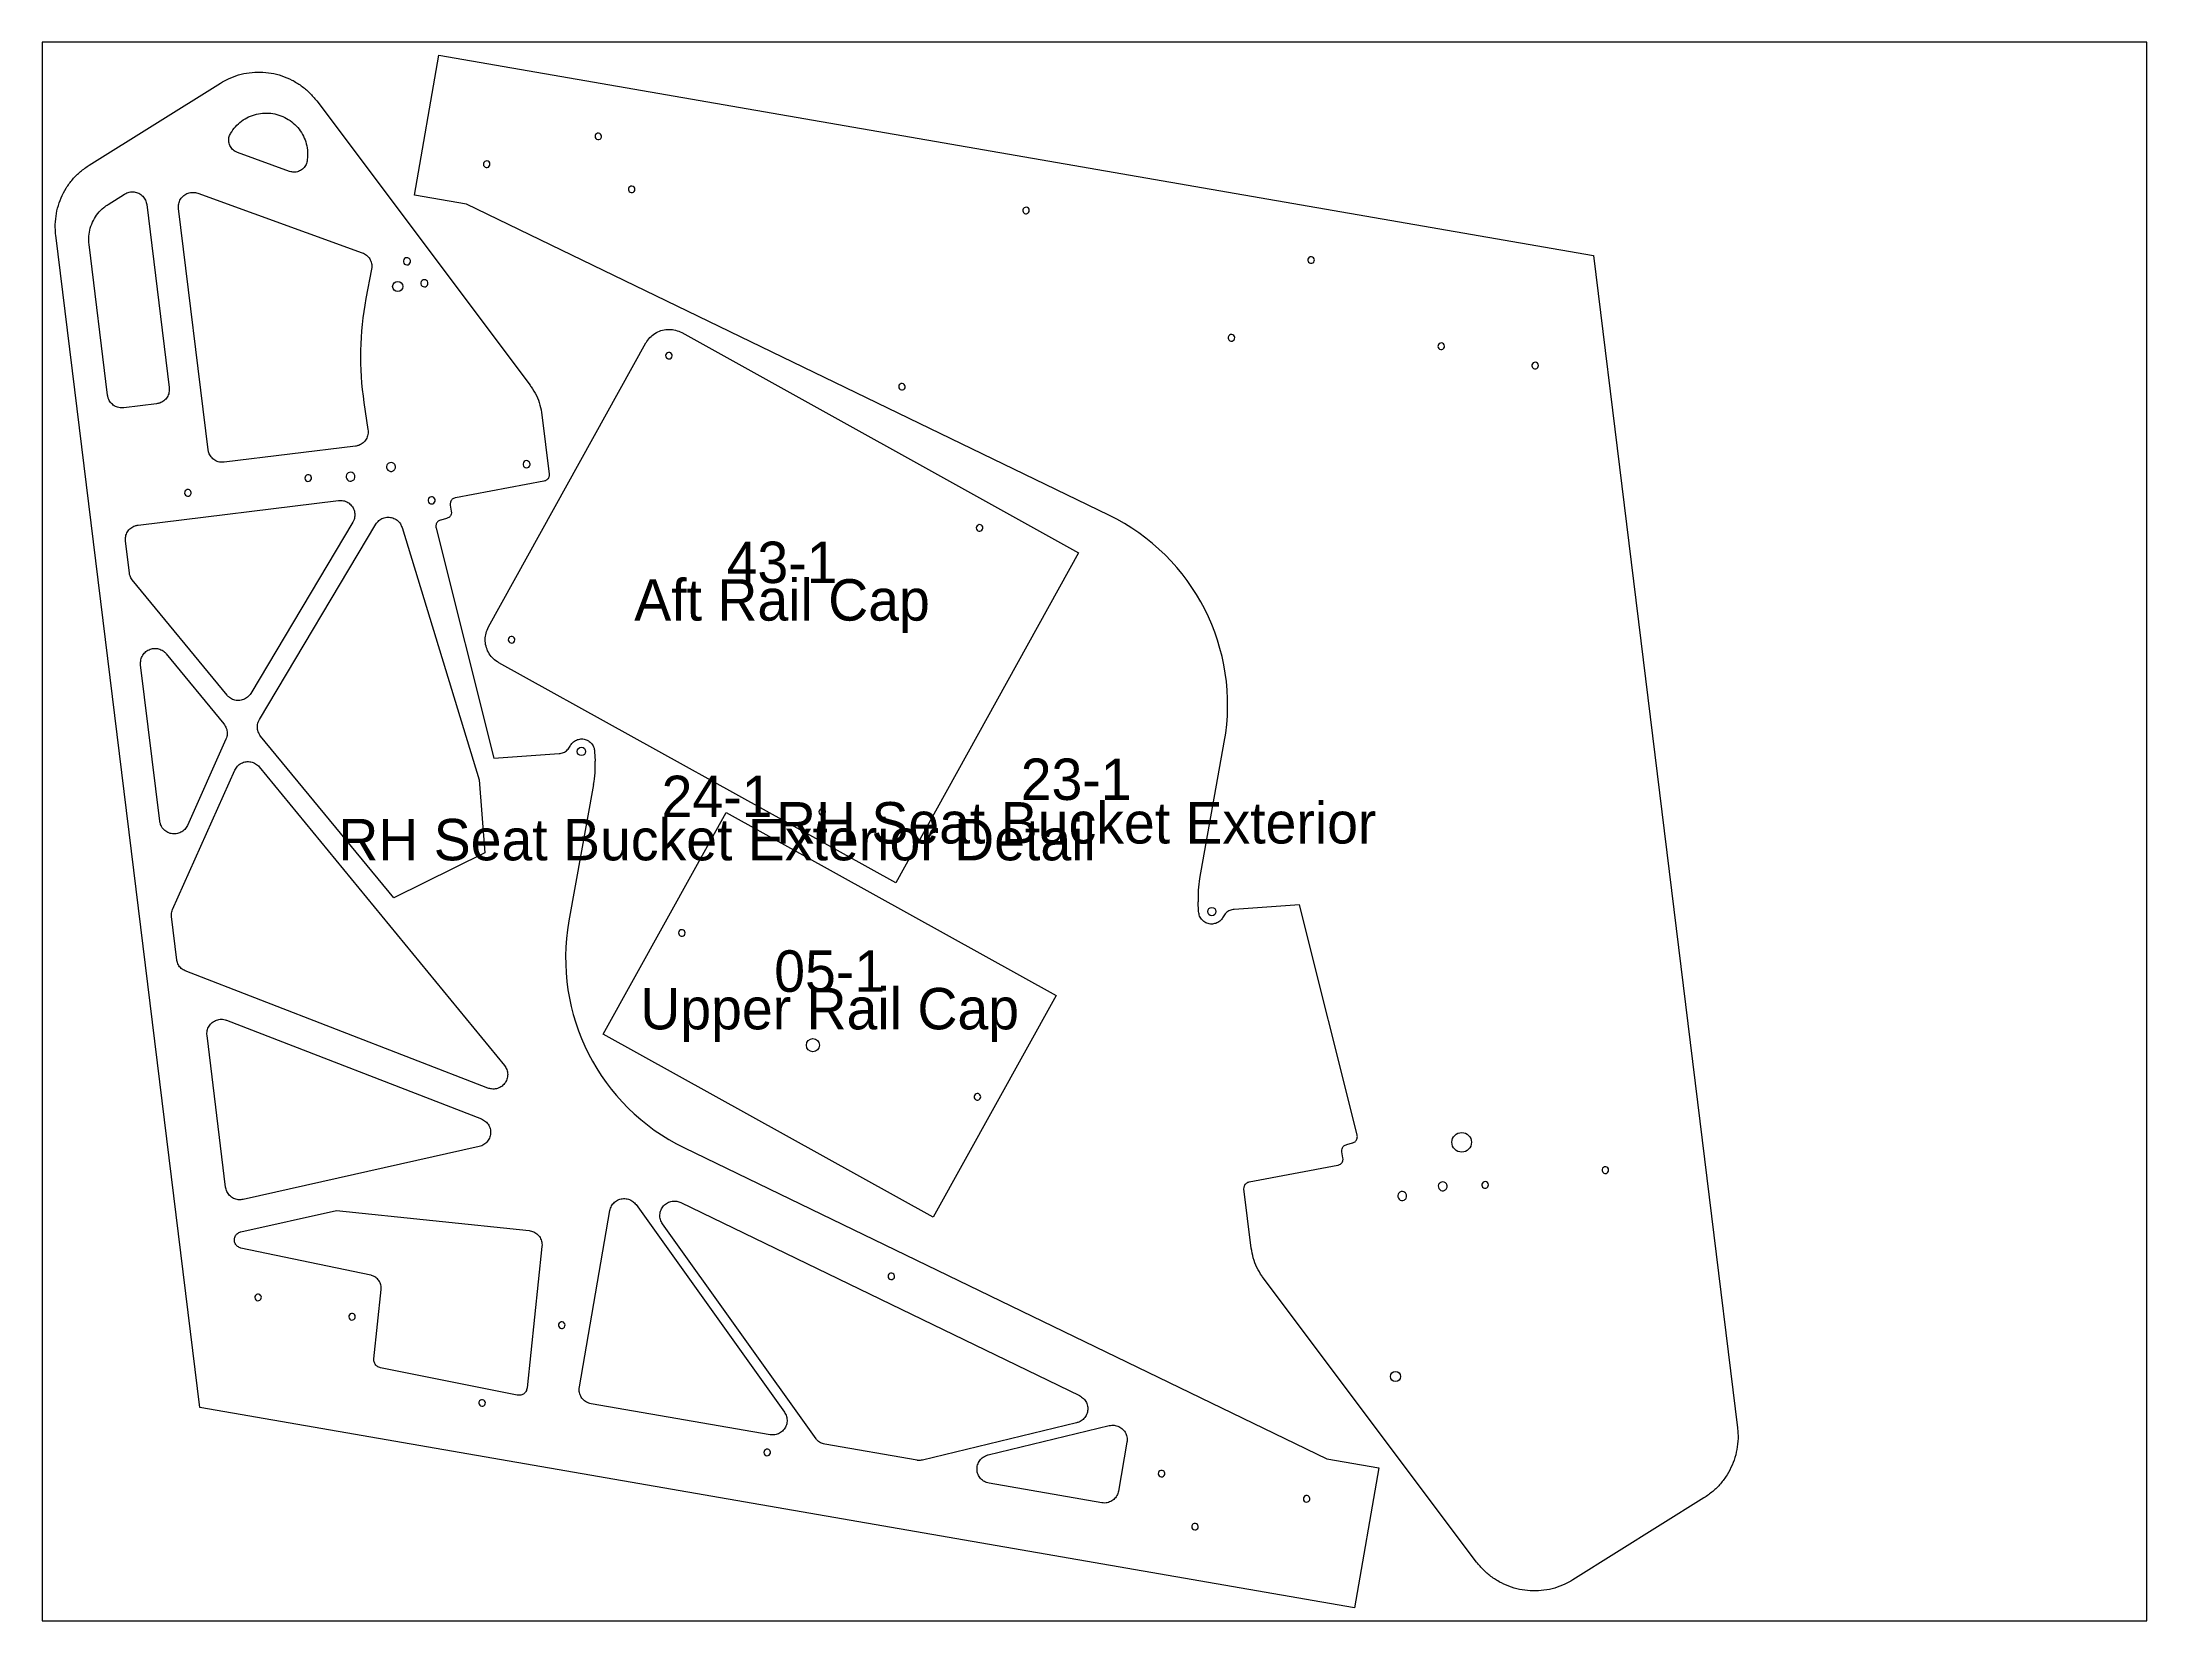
# Model space of a CAD drawing. Extents: x 0 to 40, y 0 to 30.
import ezdxf

# ---------------------------------------------------------------- set-up
doc = ezdxf.new("R2010")
doc.units = 0

msp = doc.modelspace()

# ---------------------------------------------------------------- linework, layer by layer
at = {"layer": 'Cut', "color": 5, "linetype": 'CONTINUOUS', "lineweight": 0}
for p, q in [((7.078, 27.094), (7.539, 29.75)), ((7.539, 29.75), (29.484, 25.944)), ((0.897, 27.663), (3.391, 29.222)), ((5.219, 28.881), (9.273, 23.48)), ((4.704, 27.543), (3.711, 27.903)), ((1.256, 26.917), (1.569, 27.113)), ((1.989, 26.913), (2.416, 23.434)), ((3.156, 22.255), (2.593, 26.835)), ((2.961, 27.128), (6.084, 25.997)), ((8.063, 26.923), (7.078, 27.094)), ((20.273, 21.01), (8.063, 26.923)), ((2.995, 4.056), (0.26, 26.329)), ((1.244, 23.29), (0.892, 26.154)), ((6.261, 25.686), (6.155, 25.126)), ((29.484, 25.944), (32.219, 3.671)), ((12.155, 24.479), (19.699, 20.297)), ((8.484, 18.886), (11.476, 24.284)), ((2.176, 23.127), (1.551, 23.05)), ((6.116, 23.151), (6.193, 22.636)), ((9.5, 22.915), (9.638, 21.793)), ((5.954, 22.321), (3.463, 22.016)), ((9.537, 21.655), (7.857, 21.343)), ((1.824, 20.823), (5.634, 21.291)), ((5.905, 20.876), (3.966, 17.624)), ((4.13, 17.13), (6.34, 20.837)), ((7.685, 20.945), (7.577, 20.919)), ((7.757, 21.198), (7.777, 21.09)), ((1.658, 19.912), (1.584, 20.516)), ((6.84, 20.777), (8.309, 15.98)), ((7.487, 20.767), (8.584, 16.393)), ((19.699, 20.297), (16.222, 14.025)), ((3.516, 17.59), (1.713, 19.783)), ((2.237, 15.196), (1.872, 18.169)), ((2.359, 18.378), (3.455, 17.044)), ((16.222, 14.025), (8.679, 18.207)), ((6.682, 13.737), (4.153, 16.814)), ((3.494, 16.756), (2.763, 15.117)), ((8.584, 16.393), (9.827, 16.481)), ((10.501, 16.521), (10.51, 16.334)), ((21.999, 14.106), (22.467, 16.7)), ((2.48, 13.517), (3.661, 16.165)), ((4.126, 16.227), (8.786, 10.556)), ((8.309, 15.98), (8.413, 14.597)), ((10.48, 15.894), (10.013, 13.3)), ((10.664, 11.149), (12.997, 15.358)), ((12.997, 15.358), (19.269, 11.881)), ((8.413, 14.597), (6.682, 13.737)), ((21.978, 13.479), (21.97, 13.666)), ((23.895, 13.607), (22.653, 13.519)), ((24.993, 9.233), (23.895, 13.607)), ((2.562, 12.555), (2.46, 13.384)), ((8.473, 10.124), (2.72, 12.352)), ((19.269, 11.881), (16.936, 7.672)), ((3.507, 11.414), (8.348, 9.54)), ((3.488, 8.244), (3.134, 11.123)), ((16.936, 7.672), (10.664, 11.149)), ((8.309, 9.014), (3.822, 8.008)), ((12.206, 8.99), (24.416, 3.077)), ((24.722, 8.802), (24.702, 8.91)), ((24.795, 9.055), (24.902, 9.081)), ((22.942, 8.345), (24.622, 8.657)), ((22.979, 7.085), (22.841, 8.207)), ((3.777, 7.393), (5.597, 7.801)), ((5.597, 7.801), (9.255, 7.416)), ((10.21, 4.445), (10.791, 7.797)), ((11.287, 7.91), (14.106, 3.968)), ((12.136, 7.951), (19.716, 4.28)), ((14.713, 3.457), (11.792, 7.542)), ((6.248, 6.568), (3.779, 7.085)), ((9.5, 7.113), (9.218, 4.427)), ((27.26, 1.119), (23.207, 6.52)), ((6.307, 4.981), (6.445, 6.297)), ((9.03, 4.289), (6.432, 4.81)), ((24.941, 0.25), (2.995, 4.056)), ((13.835, 3.536), (10.434, 4.126)), ((19.661, 3.764), (16.73, 3.055)), ((17.978, 3.154), (20.28, 3.711)), ((16.628, 3.052), (14.874, 3.356)), ((20.617, 3.396), (20.456, 2.468)), ((24.416, 3.077), (25.401, 2.906)), ((25.401, 2.906), (24.941, 0.25)), ((20.137, 2.243), (17.996, 2.615)), ((31.583, 2.337), (29.088, 0.778))]:
    msp.add_line(p, q, dxfattribs=at)
for centre, radius in [((6.758, 25.355), 0.0967), ((10.25, 16.521), 0.0787), ((22.23, 13.479), 0.0787), ((14.649, 10.941), 0.125), ((26.978, 9.094), 0.187), ((25.721, 4.645), 0.0967)]:
    msp.add_circle(centre, radius, dxfattribs=at)
for centre, radius, start, end in [((11.964, 24.024), 5.913, 169.2593, 188.4898), ((18.53, 17.41), 4, 349.7785, 64.1613), ((8.538, 16.244), 1.974, 349.7949, 2.6323), ((23.941, 13.756), 1.974, 169.7949, 182.6323), ((13.949, 12.59), 4, 169.7785, 244.1613)]:
    msp.add_arc(centre, radius, start, end, dxfattribs=at)
for points, knots in [([(3.391, 29.222), (3.44, 29.25), (3.549, 29.312), (3.733, 29.38), (3.937, 29.424), (4.145, 29.435), (4.353, 29.416), (4.555, 29.365), (4.748, 29.284), (4.926, 29.175), (5.087, 29.042), (5.175, 28.935), (5.219, 28.881)], [0, 0, 0, 0, 0.082803, 0.184713, 0.286624, 0.388535, 0.490446, 0.592357, 0.694268, 0.796178, 0.898089, 1, 1, 1, 1]), ([(3.581, 28.265), (3.61, 28.309), (3.669, 28.396), (3.788, 28.502), (3.923, 28.583), (4.073, 28.635), (4.23, 28.657), (4.388, 28.647), (4.54, 28.606), (4.682, 28.535), (4.807, 28.438), (4.91, 28.317), (4.987, 28.179), (5.034, 28.028), (5.052, 27.879), (5.041, 27.782), (5.036, 27.738)], [0, 0, 0, 0, 0.0722334, 0.1444667, 0.2167001, 0.2889334, 0.3611668, 0.4334001, 0.5056335, 0.5778668, 0.6501002, 0.7223335, 0.7945669, 0.8668002, 0.9390336, 1, 1, 1, 1]), ([(3.711, 27.903), (3.684, 27.916), (3.631, 27.942), (3.574, 28.013), (3.544, 28.098), (3.545, 28.188), (3.569, 28.24), (3.581, 28.265)], [0, 0, 0, 0, 0.2023, 0.404599, 0.606899, 0.809198, 1, 1, 1, 1]), ([(10.508, 28.202), (10.506, 28.216), (10.513, 28.247), (10.552, 28.275), (10.599, 28.271), (10.632, 28.236), (10.635, 28.189), (10.606, 28.151), (10.559, 28.142), (10.52, 28.164), (10.509, 28.19), (10.508, 28.202)], [0, 0, 0, 0, 0.113505, 0.22701, 0.340514, 0.454019, 0.567524, 0.681029, 0.794534, 0.908038, 1, 1, 1, 1]), ([(0.26, 26.329), (0.257, 26.363), (0.247, 26.466), (0.253, 26.64), (0.29, 26.845), (0.358, 27.043), (0.454, 27.228), (0.578, 27.396), (0.725, 27.545), (0.839, 27.624), (0.897, 27.663)], [0, 0, 0, 0, 0.065956, 0.199391, 0.332826, 0.466261, 0.599696, 0.73313, 0.866565, 1, 1, 1, 1]), ([(5.036, 27.738), (5.028, 27.709), (5.013, 27.652), (4.953, 27.583), (4.875, 27.538), (4.787, 27.522), (4.731, 27.536), (4.704, 27.543)], [0, 0, 0, 0, 0.2023, 0.404599, 0.606899, 0.809198, 1, 1, 1, 1]), ([(8.386, 27.672), (8.384, 27.687), (8.392, 27.718), (8.43, 27.745), (8.478, 27.741), (8.511, 27.707), (8.513, 27.659), (8.484, 27.622), (8.437, 27.612), (8.399, 27.635), (8.388, 27.66), (8.386, 27.672)], [0, 0, 0, 0, 0.113505, 0.22701, 0.340514, 0.454019, 0.567524, 0.681029, 0.794534, 0.908038, 1, 1, 1, 1]), ([(11.143, 27.194), (11.141, 27.209), (11.148, 27.24), (11.187, 27.267), (11.234, 27.263), (11.267, 27.229), (11.27, 27.181), (11.241, 27.144), (11.194, 27.134), (11.155, 27.157), (11.144, 27.182), (11.143, 27.194)], [0, 0, 0, 0, 0.113505, 0.22701, 0.340514, 0.454019, 0.567524, 0.681029, 0.794534, 0.908038, 1, 1, 1, 1]), ([(0.892, 26.154), (0.889, 26.206), (0.882, 26.311), (0.912, 26.467), (0.97, 26.614), (1.056, 26.747), (1.155, 26.848), (1.227, 26.897), (1.256, 26.917)], [0, 0, 0, 0, 0.176349, 0.352698, 0.529047, 0.705396, 0.881745, 1, 1, 1, 1]), ([(1.569, 27.113), (1.597, 27.127), (1.653, 27.154), (1.749, 27.158), (1.839, 27.131), (1.916, 27.076), (1.97, 27), (1.983, 26.941), (1.989, 26.913)], [0, 0, 0, 0, 0.168615, 0.337229, 0.505844, 0.674458, 0.843073, 1, 1, 1, 1]), ([(2.593, 26.835), (2.593, 26.867), (2.591, 26.929), (2.628, 27.017), (2.691, 27.088), (2.773, 27.134), (2.867, 27.15), (2.93, 27.139), (2.96, 27.128), (2.961, 27.128)], [0, 0, 0, 0, 0.165867, 0.331734, 0.497601, 0.663468, 0.829334, 0.995201, 1, 1, 1, 1]), ([(18.637, 26.792), (18.635, 26.807), (18.642, 26.838), (18.681, 26.865), (18.728, 26.861), (18.761, 26.827), (18.764, 26.779), (18.734, 26.742), (18.688, 26.732), (18.649, 26.755), (18.638, 26.78), (18.637, 26.792)], [0, 0, 0, 0, 0.113505, 0.22701, 0.340514, 0.454019, 0.567524, 0.681029, 0.794534, 0.908038, 1, 1, 1, 1]), ([(6.084, 25.997), (6.112, 25.983), (6.169, 25.956), (6.23, 25.883), (6.265, 25.796), (6.268, 25.727), (6.262, 25.691), (6.261, 25.686)], [0, 0, 0, 0, 0.2398458, 0.4796917, 0.7195375, 0.9593834, 1, 1, 1, 1]), ([(7, 25.843), (7.002, 25.828), (6.995, 25.796), (6.956, 25.765), (6.907, 25.766), (6.869, 25.798), (6.86, 25.846), (6.884, 25.89), (6.929, 25.908), (6.976, 25.894), (6.997, 25.864), (7, 25.846), (7, 25.843)], [0, 0, 0, 0, 0.1088035, 0.2176071, 0.3264106, 0.4352142, 0.5440177, 0.6528213, 0.7616248, 0.8704284, 0.9792319, 1, 1, 1, 1]), ([(24.056, 25.852), (24.054, 25.867), (24.061, 25.898), (24.1, 25.925), (24.147, 25.921), (24.18, 25.887), (24.183, 25.839), (24.153, 25.802), (24.107, 25.793), (24.068, 25.815), (24.057, 25.84), (24.056, 25.852)], [0, 0, 0, 0, 0.113505, 0.22701, 0.340514, 0.454019, 0.567524, 0.681029, 0.794534, 0.908038, 1, 1, 1, 1]), ([(7.333, 25.425), (7.335, 25.41), (7.328, 25.378), (7.289, 25.347), (7.24, 25.348), (7.202, 25.38), (7.193, 25.428), (7.216, 25.472), (7.262, 25.49), (7.309, 25.476), (7.329, 25.446), (7.333, 25.428), (7.333, 25.425)], [0, 0, 0, 0, 0.108804, 0.217607, 0.326411, 0.435214, 0.544018, 0.652821, 0.761625, 0.870428, 0.979232, 1, 1, 1, 1]), ([(11.476, 24.284), (11.481, 24.293), (11.507, 24.338), (11.569, 24.411), (11.671, 24.485), (11.789, 24.531), (11.915, 24.546), (12.041, 24.532), (12.117, 24.496), (12.155, 24.479)], [0, 0, 0, 0, 0.040784, 0.200653, 0.360523, 0.520392, 0.680261, 0.840131, 1, 1, 1, 1]), ([(22.541, 24.373), (22.54, 24.388), (22.547, 24.419), (22.586, 24.446), (22.633, 24.442), (22.666, 24.408), (22.668, 24.36), (22.639, 24.323), (22.592, 24.313), (22.554, 24.336), (22.543, 24.361), (22.541, 24.373)], [0, 0, 0, 0, 0.113505, 0.22701, 0.340514, 0.454019, 0.567524, 0.681029, 0.794534, 0.908038, 1, 1, 1, 1]), ([(11.883, 23.987), (11.87, 23.994), (11.849, 24.018), (11.849, 24.066), (11.881, 24.101), (11.928, 24.108), (11.968, 24.082), (11.981, 24.036), (11.961, 23.993), (11.92, 23.975), (11.893, 23.981), (11.883, 23.987)], [0, 0, 0, 0, 0.113505, 0.22701, 0.340514, 0.454019, 0.567524, 0.681029, 0.794534, 0.908038, 1, 1, 1, 1]), ([(26.527, 24.213), (26.525, 24.227), (26.532, 24.258), (26.571, 24.286), (26.618, 24.282), (26.651, 24.247), (26.654, 24.2), (26.625, 24.162), (26.578, 24.153), (26.539, 24.175), (26.528, 24.201), (26.527, 24.213)], [0, 0, 0, 0, 0.113505, 0.22701, 0.340514, 0.454019, 0.567524, 0.681029, 0.794534, 0.908038, 1, 1, 1, 1]), ([(28.313, 23.847), (28.311, 23.861), (28.318, 23.892), (28.357, 23.92), (28.404, 23.915), (28.437, 23.881), (28.44, 23.834), (28.41, 23.796), (28.364, 23.787), (28.325, 23.809), (28.314, 23.835), (28.313, 23.847)], [0, 0, 0, 0, 0.113505, 0.22701, 0.340514, 0.454019, 0.567524, 0.681029, 0.794534, 0.908038, 1, 1, 1, 1]), ([(1.551, 23.05), (1.52, 23.049), (1.457, 23.048), (1.369, 23.085), (1.299, 23.147), (1.257, 23.22), (1.247, 23.27), (1.244, 23.29)], [0, 0, 0, 0, 0.21539, 0.43078, 0.64617, 0.86156, 1, 1, 1, 1]), ([(2.416, 23.434), (2.417, 23.403), (2.418, 23.34), (2.381, 23.252), (2.319, 23.182), (2.246, 23.14), (2.196, 23.131), (2.176, 23.127)], [0, 0, 0, 0, 0.21539, 0.43078, 0.64617, 0.86156, 1, 1, 1, 1]), ([(9.273, 23.48), (9.28, 23.47), (9.326, 23.409), (9.397, 23.286), (9.468, 23.106), (9.49, 22.979), (9.5, 22.915)], [0, 0, 0, 0, 0.060779, 0.373853, 0.686926, 1, 1, 1, 1]), ([(16.279, 23.445), (16.277, 23.459), (16.284, 23.49), (16.323, 23.518), (16.37, 23.514), (16.403, 23.479), (16.406, 23.432), (16.377, 23.394), (16.33, 23.385), (16.291, 23.407), (16.28, 23.433), (16.279, 23.445)], [0, 0, 0, 0, 0.113505, 0.22701, 0.340514, 0.454019, 0.567524, 0.681029, 0.794534, 0.908038, 1, 1, 1, 1]), ([(6.193, 22.636), (6.195, 22.605), (6.198, 22.542), (6.163, 22.453), (6.102, 22.381), (6.028, 22.336), (5.976, 22.326), (5.954, 22.321)], [0, 0, 0, 0, 0.21186, 0.423721, 0.635581, 0.847442, 1, 1, 1, 1]), ([(3.463, 22.016), (3.432, 22.015), (3.369, 22.013), (3.281, 22.051), (3.211, 22.113), (3.169, 22.186), (3.159, 22.236), (3.156, 22.255)], [0, 0, 0, 0, 0.21539, 0.43078, 0.64617, 0.86156, 1, 1, 1, 1]), ([(6.715, 21.937), (6.717, 21.92), (6.711, 21.884), (6.672, 21.846), (6.618, 21.837), (6.569, 21.861), (6.543, 21.908), (6.548, 21.962), (6.584, 22.003), (6.637, 22.016), (6.688, 21.997), (6.71, 21.962), (6.715, 21.941), (6.715, 21.937)], [0, 0, 0, 0, 0.097366, 0.194733, 0.292099, 0.389465, 0.486832, 0.584198, 0.681565, 0.778931, 0.876297, 0.973664, 1, 1, 1, 1]), ([(9.274, 21.987), (9.276, 21.972), (9.269, 21.94), (9.23, 21.909), (9.18, 21.91), (9.143, 21.942), (9.134, 21.99), (9.157, 22.034), (9.203, 22.052), (9.25, 22.038), (9.27, 22.008), (9.273, 21.99), (9.274, 21.987)], [0, 0, 0, 0, 0.108804, 0.217607, 0.326411, 0.435214, 0.544018, 0.652821, 0.761625, 0.870428, 0.979232, 1, 1, 1, 1]), ([(5.119, 21.723), (5.12, 21.708), (5.113, 21.677), (5.074, 21.65), (5.027, 21.654), (4.994, 21.688), (4.992, 21.736), (5.021, 21.773), (5.067, 21.783), (5.106, 21.76), (5.117, 21.735), (5.119, 21.723)], [0, 0, 0, 0, 0.113505, 0.22701, 0.340514, 0.454019, 0.567524, 0.681029, 0.794534, 0.908038, 1, 1, 1, 1]), ([(5.946, 21.753), (5.948, 21.736), (5.942, 21.7), (5.903, 21.662), (5.849, 21.653), (5.8, 21.677), (5.774, 21.724), (5.779, 21.778), (5.815, 21.819), (5.867, 21.833), (5.918, 21.813), (5.941, 21.779), (5.946, 21.758), (5.946, 21.753)], [0, 0, 0, 0, 0.097366, 0.194733, 0.292099, 0.389465, 0.486832, 0.584198, 0.681565, 0.778931, 0.876297, 0.973664, 1, 1, 1, 1]), ([(9.638, 21.793), (9.638, 21.772), (9.637, 21.73), (9.597, 21.676), (9.557, 21.662), (9.537, 21.655)], [0, 0, 0, 0, 0.333149, 0.666574, 1, 1, 1, 1]), ([(2.833, 21.442), (2.834, 21.428), (2.827, 21.397), (2.788, 21.369), (2.741, 21.373), (2.708, 21.408), (2.706, 21.455), (2.735, 21.493), (2.781, 21.502), (2.82, 21.48), (2.831, 21.454), (2.833, 21.442)], [0, 0, 0, 0, 0.113505, 0.22701, 0.340514, 0.454019, 0.567524, 0.681029, 0.794534, 0.908038, 1, 1, 1, 1]), ([(5.634, 21.291), (5.666, 21.291), (5.728, 21.293), (5.816, 21.255), (5.887, 21.193), (5.933, 21.11), (5.949, 21.017), (5.936, 20.936), (5.913, 20.892), (5.905, 20.876)], [0, 0, 0, 0, 0.151693, 0.303385, 0.455078, 0.60677, 0.758463, 0.910156, 1, 1, 1, 1]), ([(7.47, 21.301), (7.472, 21.286), (7.465, 21.254), (7.426, 21.223), (7.377, 21.224), (7.339, 21.256), (7.33, 21.304), (7.353, 21.348), (7.399, 21.366), (7.446, 21.352), (7.466, 21.322), (7.47, 21.304), (7.47, 21.301)], [0, 0, 0, 0, 0.108804, 0.217607, 0.326411, 0.435214, 0.544018, 0.652821, 0.761625, 0.870428, 0.979232, 1, 1, 1, 1]), ([(7.857, 21.343), (7.855, 21.343), (7.832, 21.338), (7.792, 21.316), (7.755, 21.261), (7.756, 21.219), (7.757, 21.198)], [0, 0, 0, 0, 0.039174, 0.35945, 0.679725, 1, 1, 1, 1]), ([(1.584, 20.516), (1.584, 20.547), (1.582, 20.609), (1.619, 20.697), (1.682, 20.768), (1.755, 20.81), (1.805, 20.819), (1.824, 20.823)], [0, 0, 0, 0, 0.21539, 0.43078, 0.64617, 0.86156, 1, 1, 1, 1]), ([(6.34, 20.837), (6.359, 20.862), (6.396, 20.913), (6.479, 20.959), (6.572, 20.977), (6.665, 20.963), (6.749, 20.918), (6.81, 20.853), (6.831, 20.8), (6.84, 20.777)], [0, 0, 0, 0, 0.146692, 0.293384, 0.440076, 0.586767, 0.733459, 0.880151, 1, 1, 1, 1]), ([(7.577, 20.919), (7.575, 20.918), (7.552, 20.912), (7.514, 20.887), (7.48, 20.83), (7.484, 20.788), (7.487, 20.767)], [0, 0, 0, 0, 0.039174, 0.35945, 0.679725, 1, 1, 1, 1]), ([(7.777, 21.09), (7.778, 21.068), (7.779, 21.026), (7.743, 20.97), (7.704, 20.954), (7.685, 20.945)], [0, 0, 0, 0, 0.332753, 0.666377, 1, 1, 1, 1]), ([(17.786, 20.714), (17.774, 20.722), (17.753, 20.746), (17.753, 20.793), (17.784, 20.829), (17.832, 20.835), (17.871, 20.81), (17.885, 20.764), (17.865, 20.721), (17.824, 20.702), (17.797, 20.708), (17.786, 20.714)], [0, 0, 0, 0, 0.113505, 0.22701, 0.340514, 0.454019, 0.567524, 0.681029, 0.794534, 0.908038, 1, 1, 1, 1]), ([(1.713, 19.783), (1.697, 19.808), (1.67, 19.848), (1.662, 19.894), (1.658, 19.912)], [0, 0, 0, 0, 0.627513, 1, 1, 1, 1]), ([(8.679, 18.207), (8.67, 18.212), (8.624, 18.238), (8.551, 18.3), (8.477, 18.402), (8.431, 18.52), (8.416, 18.646), (8.431, 18.772), (8.466, 18.848), (8.484, 18.886)], [0, 0, 0, 0, 0.040784, 0.200653, 0.360523, 0.520392, 0.680261, 0.840131, 1, 1, 1, 1]), ([(1.872, 18.169), (1.872, 18.201), (1.87, 18.263), (1.908, 18.351), (1.97, 18.422), (2.052, 18.468), (2.146, 18.484), (2.239, 18.468), (2.312, 18.428), (2.346, 18.392), (2.359, 18.378)], [0, 0, 0, 0, 0.131364, 0.262727, 0.394091, 0.525454, 0.656818, 0.788181, 0.919545, 1, 1, 1, 1]), ([(8.891, 18.589), (8.878, 18.597), (8.857, 18.621), (8.858, 18.668), (8.889, 18.704), (8.936, 18.71), (8.976, 18.684), (8.989, 18.639), (8.969, 18.596), (8.928, 18.577), (8.901, 18.583), (8.891, 18.589)], [0, 0, 0, 0, 0.113505, 0.22701, 0.340514, 0.454019, 0.567524, 0.681029, 0.794534, 0.908038, 1, 1, 1, 1]), ([(3.966, 17.624), (3.947, 17.599), (3.91, 17.548), (3.827, 17.502), (3.734, 17.484), (3.641, 17.498), (3.565, 17.537), (3.53, 17.575), (3.516, 17.59)], [0, 0, 0, 0, 0.176588, 0.353176, 0.529763, 0.706351, 0.882939, 1, 1, 1, 1]), ([(3.455, 17.044), (3.473, 17.018), (3.507, 16.966), (3.523, 16.871), (3.512, 16.801), (3.497, 16.764), (3.494, 16.756)], [0, 0, 0, 0, 0.305496, 0.610993, 0.916489, 1, 1, 1, 1]), ([(4.153, 16.814), (4.136, 16.84), (4.101, 16.892), (4.086, 16.986), (4.098, 17.068), (4.121, 17.113), (4.13, 17.13)], [0, 0, 0, 0, 0.276047, 0.552094, 0.828141, 1, 1, 1, 1]), ([(9.827, 16.481), (9.854, 16.486), (9.91, 16.496), (9.986, 16.545), (10.017, 16.595), (10.033, 16.62)], [0, 0, 0, 0, 0.31828, 0.65914, 1, 1, 1, 1]), ([(10.033, 16.62), (10.048, 16.644), (10.078, 16.692), (10.152, 16.744), (10.21, 16.754), (10.239, 16.759)], [0, 0, 0, 0, 0.317553, 0.658776, 1, 1, 1, 1]), ([(10.239, 16.759), (10.252, 16.759), (10.294, 16.759), (10.364, 16.738), (10.436, 16.685), (10.488, 16.609), (10.497, 16.551), (10.501, 16.521)], [0, 0, 0, 0, 0.095903, 0.321927, 0.547951, 0.773976, 1, 1, 1, 1]), ([(3.661, 16.165), (3.677, 16.192), (3.708, 16.246), (3.785, 16.302), (3.875, 16.331), (3.969, 16.328), (4.058, 16.293), (4.106, 16.252), (4.126, 16.228), (4.126, 16.227)], [0, 0, 0, 0, 0.166396, 0.332792, 0.499188, 0.665584, 0.831979, 0.998375, 1, 1, 1, 1]), ([(14.795, 15.317), (14.782, 15.324), (14.761, 15.348), (14.761, 15.396), (14.793, 15.431), (14.84, 15.438), (14.88, 15.412), (14.893, 15.366), (14.873, 15.323), (14.832, 15.305), (14.805, 15.311), (14.795, 15.317)], [0, 0, 0, 0, 0.113505, 0.22701, 0.340514, 0.454019, 0.567524, 0.681029, 0.794534, 0.908038, 1, 1, 1, 1]), ([(2.763, 15.117), (2.747, 15.09), (2.716, 15.036), (2.639, 14.98), (2.549, 14.951), (2.454, 14.954), (2.366, 14.989), (2.295, 15.05), (2.251, 15.124), (2.241, 15.175), (2.237, 15.196)], [0, 0, 0, 0, 0.130162, 0.260325, 0.390487, 0.52065, 0.650812, 0.780975, 0.911137, 1, 1, 1, 1]), ([(2.46, 13.384), (2.459, 13.414), (2.458, 13.46), (2.474, 13.502), (2.48, 13.517)], [0, 0, 0, 0, 0.655053, 1, 1, 1, 1]), ([(22.24, 13.241), (22.227, 13.241), (22.185, 13.241), (22.115, 13.262), (22.043, 13.315), (21.992, 13.391), (21.983, 13.449), (21.978, 13.479)], [0, 0, 0, 0, 0.095903, 0.321927, 0.547951, 0.773976, 1, 1, 1, 1]), ([(22.446, 13.38), (22.432, 13.356), (22.401, 13.308), (22.328, 13.256), (22.269, 13.246), (22.24, 13.241)], [0, 0, 0, 0, 0.317553, 0.658776, 1, 1, 1, 1]), ([(22.653, 13.519), (22.625, 13.514), (22.569, 13.504), (22.494, 13.455), (22.462, 13.405), (22.446, 13.38)], [0, 0, 0, 0, 0.31828, 0.65914, 1, 1, 1, 1]), ([(12.189, 13.126), (12.202, 13.119), (12.223, 13.095), (12.222, 13.048), (12.191, 13.012), (12.144, 13.005), (12.104, 13.031), (12.091, 13.077), (12.111, 13.12), (12.151, 13.138), (12.179, 13.132), (12.189, 13.126)], [0, 0, 0, 0, 0.113505, 0.22701, 0.340514, 0.454019, 0.567524, 0.681029, 0.794534, 0.908038, 1, 1, 1, 1]), ([(2.72, 12.352), (2.693, 12.366), (2.64, 12.393), (2.585, 12.465), (2.566, 12.523), (2.562, 12.554), (2.562, 12.555)], [0, 0, 0, 0, 0.329306, 0.658612, 0.987917, 1, 1, 1, 1]), ([(3.134, 11.123), (3.133, 11.155), (3.132, 11.217), (3.169, 11.305), (3.232, 11.376), (3.314, 11.422), (3.407, 11.438), (3.473, 11.427), (3.505, 11.415), (3.507, 11.414)], [0, 0, 0, 0, 0.164101, 0.328203, 0.492304, 0.656405, 0.820506, 0.984608, 1, 1, 1, 1]), ([(8.786, 10.556), (8.803, 10.53), (8.838, 10.478), (8.853, 10.384), (8.839, 10.291), (8.794, 10.208), (8.724, 10.144), (8.636, 10.108), (8.549, 10.102), (8.496, 10.117), (8.473, 10.124)], [0, 0, 0, 0, 0.128764, 0.257529, 0.386293, 0.515058, 0.643822, 0.772587, 0.901351, 1, 1, 1, 1]), ([(17.805, 10.013), (17.818, 10.006), (17.839, 9.982), (17.838, 9.934), (17.807, 9.899), (17.76, 9.892), (17.72, 9.918), (17.707, 9.964), (17.727, 10.007), (17.768, 10.025), (17.795, 10.019), (17.805, 10.013)], [0, 0, 0, 0, 0.113505, 0.22701, 0.340514, 0.454019, 0.567524, 0.681029, 0.794534, 0.908038, 1, 1, 1, 1]), ([(8.348, 9.54), (8.376, 9.525), (8.432, 9.497), (8.492, 9.423), (8.525, 9.335), (8.526, 9.24), (8.496, 9.15), (8.438, 9.076), (8.371, 9.031), (8.325, 9.018), (8.309, 9.014)], [0, 0, 0, 0, 0.132607, 0.265213, 0.39782, 0.530427, 0.663034, 0.79564, 0.928247, 1, 1, 1, 1]), ([(24.902, 9.081), (24.904, 9.082), (24.927, 9.088), (24.966, 9.113), (24.999, 9.17), (24.995, 9.212), (24.993, 9.233)], [0, 0, 0, 0, 0.039174, 0.35945, 0.679725, 1, 1, 1, 1]), ([(24.622, 8.657), (24.625, 8.657), (24.647, 8.662), (24.688, 8.684), (24.725, 8.739), (24.723, 8.781), (24.722, 8.802)], [0, 0, 0, 0, 0.039174, 0.35945, 0.679725, 1, 1, 1, 1]), ([(24.702, 8.91), (24.701, 8.932), (24.7, 8.974), (24.736, 9.03), (24.775, 9.046), (24.795, 9.055)], [0, 0, 0, 0, 0.332753, 0.666377, 1, 1, 1, 1]), ([(29.647, 8.558), (29.645, 8.572), (29.652, 8.603), (29.691, 8.631), (29.738, 8.627), (29.771, 8.592), (29.774, 8.545), (29.745, 8.507), (29.698, 8.498), (29.659, 8.52), (29.648, 8.546), (29.647, 8.558)], [0, 0, 0, 0, 0.113505, 0.22701, 0.340514, 0.454019, 0.567524, 0.681029, 0.794534, 0.908038, 1, 1, 1, 1]), ([(3.822, 8.008), (3.791, 8.004), (3.729, 7.997), (3.637, 8.025), (3.561, 8.08), (3.507, 8.156), (3.494, 8.215), (3.488, 8.244)], [0, 0, 0, 0, 0.2027692, 0.4055385, 0.6083077, 0.811077, 1, 1, 1, 1]), ([(10.791, 7.797), (10.799, 7.827), (10.816, 7.887), (10.877, 7.96), (10.957, 8.01), (11.05, 8.03), (11.144, 8.018), (11.228, 7.978), (11.268, 7.932), (11.287, 7.91)], [0, 0, 0, 0, 0.144076, 0.288152, 0.432227, 0.576303, 0.720379, 0.864455, 1, 1, 1, 1]), ([(22.841, 8.207), (22.842, 8.228), (22.843, 8.27), (22.883, 8.324), (22.922, 8.338), (22.942, 8.345)], [0, 0, 0, 0, 0.333149, 0.666574, 1, 1, 1, 1]), ([(25.932, 8.084), (25.934, 8.067), (25.928, 8.031), (25.889, 7.993), (25.835, 7.984), (25.786, 8.008), (25.76, 8.055), (25.765, 8.11), (25.801, 8.151), (25.854, 8.164), (25.904, 8.144), (25.927, 8.11), (25.932, 8.089), (25.932, 8.084)], [0, 0, 0, 0, 0.097366, 0.194733, 0.292099, 0.389465, 0.486832, 0.584198, 0.681565, 0.778931, 0.876297, 0.973664, 1, 1, 1, 1]), ([(26.702, 8.268), (26.704, 8.251), (26.697, 8.215), (26.658, 8.177), (26.605, 8.168), (26.556, 8.192), (26.529, 8.239), (26.535, 8.293), (26.57, 8.334), (26.623, 8.347), (26.674, 8.328), (26.697, 8.293), (26.701, 8.272), (26.702, 8.268)], [0, 0, 0, 0, 0.097366, 0.194733, 0.292099, 0.389465, 0.486832, 0.584198, 0.681565, 0.778931, 0.876297, 0.973664, 1, 1, 1, 1]), ([(27.361, 8.277), (27.359, 8.292), (27.366, 8.323), (27.405, 8.35), (27.452, 8.346), (27.485, 8.312), (27.488, 8.264), (27.459, 8.227), (27.412, 8.217), (27.373, 8.24), (27.362, 8.265), (27.361, 8.277)], [0, 0, 0, 0, 0.113505, 0.22701, 0.340514, 0.454019, 0.567524, 0.681029, 0.794534, 0.908038, 1, 1, 1, 1]), ([(11.792, 7.542), (11.776, 7.569), (11.745, 7.623), (11.736, 7.719), (11.757, 7.81), (11.807, 7.891), (11.882, 7.949), (11.971, 7.98), (12.06, 7.98), (12.113, 7.96), (12.136, 7.951)], [0, 0, 0, 0, 0.128058, 0.256117, 0.384175, 0.512234, 0.640292, 0.768351, 0.896409, 1, 1, 1, 1]), ([(3.779, 7.085), (3.756, 7.093), (3.712, 7.109), (3.666, 7.166), (3.648, 7.236), (3.663, 7.307), (3.707, 7.364), (3.751, 7.387), (3.775, 7.393), (3.777, 7.393)], [0, 0, 0, 0, 0.165074, 0.330148, 0.495222, 0.660296, 0.825371, 0.990445, 1, 1, 1, 1]), ([(9.255, 7.416), (9.285, 7.41), (9.346, 7.397), (9.424, 7.341), (9.478, 7.265), (9.503, 7.184), (9.501, 7.133), (9.5, 7.113)], [0, 0, 0, 0, 0.21539, 0.43078, 0.64617, 0.86156, 1, 1, 1, 1]), ([(23.207, 6.52), (23.199, 6.53), (23.154, 6.591), (23.083, 6.714), (23.011, 6.894), (22.99, 7.021), (22.979, 7.085)], [0, 0, 0, 0, 0.060779, 0.373853, 0.686926, 1, 1, 1, 1]), ([(6.445, 6.297), (6.445, 6.327), (6.445, 6.386), (6.406, 6.469), (6.343, 6.532), (6.284, 6.56), (6.252, 6.567), (6.248, 6.568)], [0, 0, 0, 0, 0.241909, 0.483818, 0.725727, 0.967636, 1, 1, 1, 1]), ([(16.2, 6.555), (16.202, 6.541), (16.195, 6.51), (16.156, 6.482), (16.109, 6.486), (16.076, 6.521), (16.074, 6.568), (16.103, 6.606), (16.149, 6.615), (16.188, 6.593), (16.199, 6.567), (16.2, 6.555)], [0, 0, 0, 0, 0.113505, 0.22701, 0.340514, 0.454019, 0.567524, 0.681029, 0.794534, 0.908038, 1, 1, 1, 1]), ([(4.167, 6.153), (4.168, 6.139), (4.161, 6.108), (4.122, 6.08), (4.075, 6.085), (4.042, 6.119), (4.04, 6.166), (4.069, 6.204), (4.115, 6.213), (4.154, 6.191), (4.165, 6.165), (4.167, 6.153)], [0, 0, 0, 0, 0.113505, 0.22701, 0.340514, 0.454019, 0.567524, 0.681029, 0.794534, 0.908038, 1, 1, 1, 1]), ([(5.952, 5.787), (5.954, 5.773), (5.947, 5.742), (5.908, 5.714), (5.861, 5.718), (5.828, 5.753), (5.825, 5.8), (5.855, 5.838), (5.901, 5.847), (5.94, 5.825), (5.951, 5.799), (5.952, 5.787)], [0, 0, 0, 0, 0.113505, 0.22701, 0.340514, 0.454019, 0.567524, 0.681029, 0.794534, 0.908038, 1, 1, 1, 1]), ([(9.938, 5.627), (9.94, 5.612), (9.932, 5.581), (9.894, 5.554), (9.847, 5.558), (9.814, 5.592), (9.811, 5.64), (9.84, 5.677), (9.887, 5.687), (9.926, 5.664), (9.937, 5.639), (9.938, 5.627)], [0, 0, 0, 0, 0.113505, 0.22701, 0.340514, 0.454019, 0.567524, 0.681029, 0.794534, 0.908038, 1, 1, 1, 1]), ([(6.432, 4.81), (6.41, 4.817), (6.365, 4.833), (6.319, 4.89), (6.304, 4.943), (6.306, 4.974), (6.307, 4.981)], [0, 0, 0, 0, 0.303059, 0.606119, 0.909178, 1, 1, 1, 1]), ([(9.218, 4.427), (9.212, 4.404), (9.201, 4.358), (9.149, 4.307), (9.087, 4.283), (9.047, 4.287), (9.03, 4.289)], [0, 0, 0, 0, 0.26913, 0.53826, 0.807391, 1, 1, 1, 1]), ([(10.434, 4.126), (10.404, 4.134), (10.344, 4.151), (10.27, 4.212), (10.221, 4.292), (10.202, 4.374), (10.208, 4.425), (10.21, 4.445)], [0, 0, 0, 0, 0.21539, 0.43078, 0.64617, 0.86156, 1, 1, 1, 1]), ([(8.424, 4.148), (8.425, 4.133), (8.418, 4.102), (8.379, 4.075), (8.332, 4.079), (8.299, 4.113), (8.297, 4.161), (8.326, 4.198), (8.373, 4.207), (8.411, 4.185), (8.422, 4.16), (8.424, 4.148)], [0, 0, 0, 0, 0.113505, 0.22701, 0.340514, 0.454019, 0.567524, 0.681029, 0.794534, 0.908038, 1, 1, 1, 1]), ([(19.716, 4.28), (19.743, 4.263), (19.796, 4.231), (19.85, 4.152), (19.876, 4.061), (19.87, 3.966), (19.832, 3.879), (19.769, 3.81), (19.706, 3.776), (19.669, 3.766), (19.661, 3.764)], [0, 0, 0, 0, 0.137938, 0.275875, 0.413813, 0.551751, 0.689688, 0.827626, 0.965564, 1, 1, 1, 1]), ([(14.106, 3.968), (14.121, 3.941), (14.153, 3.887), (14.162, 3.792), (14.141, 3.7), (14.09, 3.62), (14.016, 3.562), (13.927, 3.529), (13.865, 3.534), (13.835, 3.536)], [0, 0, 0, 0, 0.143211, 0.286422, 0.429633, 0.572845, 0.716056, 0.859267, 1, 1, 1, 1]), ([(20.28, 3.711), (20.311, 3.715), (20.373, 3.724), (20.465, 3.697), (20.542, 3.643), (20.597, 3.566), (20.624, 3.48), (20.619, 3.422), (20.617, 3.396)], [0, 0, 0, 0, 0.17093, 0.34186, 0.51279, 0.68372, 0.85465, 1, 1, 1, 1]), ([(32.219, 3.671), (32.222, 3.637), (32.233, 3.534), (32.227, 3.36), (32.19, 3.155), (32.122, 2.957), (32.025, 2.772), (31.901, 2.604), (31.754, 2.455), (31.64, 2.376), (31.583, 2.337)], [0, 0, 0, 0, 0.065956, 0.199391, 0.332826, 0.466261, 0.599696, 0.73313, 0.866565, 1, 1, 1, 1]), ([(13.843, 3.208), (13.844, 3.193), (13.837, 3.162), (13.799, 3.135), (13.751, 3.139), (13.718, 3.173), (13.716, 3.221), (13.745, 3.258), (13.792, 3.268), (13.83, 3.245), (13.841, 3.22), (13.843, 3.208)], [0, 0, 0, 0, 0.113505, 0.22701, 0.340514, 0.454019, 0.567524, 0.681029, 0.794534, 0.908038, 1, 1, 1, 1]), ([(14.874, 3.356), (14.845, 3.364), (14.788, 3.38), (14.738, 3.424), (14.717, 3.452), (14.713, 3.457)], [0, 0, 0, 0, 0.45648, 0.912959, 1, 1, 1, 1]), ([(16.73, 3.055), (16.7, 3.051), (16.666, 3.046), (16.633, 3.051), (16.628, 3.052)], [0, 0, 0, 0, 0.8684689, 1, 1, 1, 1]), ([(17.996, 2.615), (17.965, 2.623), (17.905, 2.64), (17.832, 2.701), (17.782, 2.781), (17.762, 2.874), (17.774, 2.967), (17.816, 3.052), (17.884, 3.118), (17.943, 3.146), (17.976, 3.154), (17.978, 3.154)], [0, 0, 0, 0, 0.123855, 0.24771, 0.371566, 0.495421, 0.619276, 0.743131, 0.866987, 0.990842, 1, 1, 1, 1]), ([(21.336, 2.806), (21.338, 2.791), (21.331, 2.76), (21.292, 2.733), (21.245, 2.737), (21.212, 2.771), (21.209, 2.819), (21.239, 2.856), (21.285, 2.866), (21.324, 2.843), (21.335, 2.818), (21.336, 2.806)], [0, 0, 0, 0, 0.113505, 0.22701, 0.340514, 0.454019, 0.567524, 0.681029, 0.794534, 0.908038, 1, 1, 1, 1]), ([(20.456, 2.468), (20.447, 2.438), (20.431, 2.377), (20.369, 2.304), (20.289, 2.255), (20.208, 2.236), (20.157, 2.241), (20.137, 2.243)], [0, 0, 0, 0, 0.21539, 0.43078, 0.64617, 0.86156, 1, 1, 1, 1]), ([(24.093, 2.328), (24.095, 2.313), (24.088, 2.282), (24.049, 2.255), (24.002, 2.259), (23.969, 2.293), (23.966, 2.341), (23.995, 2.378), (24.042, 2.388), (24.081, 2.365), (24.092, 2.34), (24.093, 2.328)], [0, 0, 0, 0, 0.113505, 0.22701, 0.340514, 0.454019, 0.567524, 0.681029, 0.794534, 0.908038, 1, 1, 1, 1]), ([(21.971, 1.798), (21.973, 1.784), (21.966, 1.753), (21.927, 1.725), (21.88, 1.729), (21.847, 1.764), (21.844, 1.811), (21.874, 1.849), (21.92, 1.858), (21.959, 1.836), (21.97, 1.81), (21.971, 1.798)], [0, 0, 0, 0, 0.113505, 0.22701, 0.340514, 0.454019, 0.567524, 0.681029, 0.794534, 0.908038, 1, 1, 1, 1]), ([(29.088, 0.778), (29.04, 0.75), (28.931, 0.688), (28.747, 0.62), (28.543, 0.576), (28.334, 0.565), (28.126, 0.584), (27.924, 0.635), (27.731, 0.716), (27.553, 0.825), (27.392, 0.958), (27.304, 1.065), (27.26, 1.119)], [0, 0, 0, 0, 0.082803, 0.184713, 0.286624, 0.388535, 0.490446, 0.592357, 0.694268, 0.796178, 0.898089, 1, 1, 1, 1])]:
    msp.add_open_spline(points, degree=3, knots=knots, dxfattribs=at)
at = {"layer": 'Sheet', "color": 0, "linetype": 'CONTINUOUS', "lineweight": 0}
for p, q in [((40, 30), (0, 30)), ((0, 30), (0, 0)), ((40, 0), (40, 30)), ((0, 0), (40, 0))]:
    msp.add_line(p, q, dxfattribs=at)

# ---------------------------------------------------------------- texts
at = {"layer": 'PartID', "color": 30, "linetype": 'CONTINUOUS', "lineweight": 0, "char_height": 0.7874, "attachment_point": 5}
for s, insert in [('Aft Rail Cap', (14.062, 19.282)), ('RH Seat Bucket Exterior', (19.652, 15.16)), ('RH Seat Bucket Exterior Detail', (12.827, 14.84)), ('Upper Rail Cap', (14.967, 11.515))]:
    msp.add_mtext(s, dxfattribs=dict(at, insert=insert))
at = {"layer": 'PartIndex', "color": 30, "linetype": 'CONTINUOUS', "lineweight": 0, "char_height": 0.7874, "attachment_point": 5}
for s, insert in [('43-1', (14.062, 20.109)), ('24-1', (12.827, 15.667)), ('23-1', (19.652, 15.987)), ('05-1', (14.967, 12.342))]:
    msp.add_mtext(s, dxfattribs=dict(at, insert=insert))

doc.saveas('drawing.dxf')
